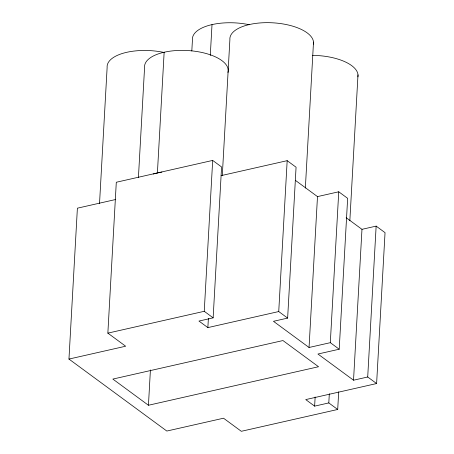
<?xml version="1.0" encoding="UTF-8"?>
<svg xmlns="http://www.w3.org/2000/svg" width="454" height="454" viewBox="0 0 454 454"><rect width="100%" height="100%" fill="white"/><g stroke="black" fill="none" stroke-linecap="round" stroke-linejoin="round"><path stroke-width="0.68" d="M338.69 391.847L337.702 409.474L241.318 431.3L223.521 418.213L166.828 431.05L68.957 359.063L77.39 208.182L115.418 199.567M99.528 203.528L107.133 67.453A41.893 18.103 3.2 0 1 163.86 52.426M68.957 359.063L125.656 346.22L107.859 333.134L116.298 182.253L212.682 160.421L221.58 166.964L213.142 317.851L198.971 321.057L207.864 327.606L278.739 311.552L287.637 318.101L296.07 167.214L287.172 160.671L221.121 175.63M138.425 177.486L144.582 67.368A41.893 18.103 3.2 0 1 184.846 50.417A41.893 18.103 3.2 0 1 228.203 69.825M157.402 172.94L164.149 52.233M148.441 405.257L112.853 379.079L282.95 340.557L318.538 366.736L148.441 405.257L150.416 369.965M191.815 50.962L192.445 39.736A41.893 18.103 3.2 0 1 249.172 24.709M210.281 55.484L212.012 24.607M213.142 317.851L204.249 311.302L212.682 160.421M207.864 327.606L208.38 318.436M222.284 175.709L229.889 39.651A41.893 18.103 3.2 0 1 272.502 22.796A41.893 18.103 3.2 0 1 313.419 44.14M278.739 311.552L287.172 160.671M305.349 188.058L313.51 42.114M317.488 196.605L338.746 191.787L347.645 198.336L339.212 349.217L330.313 342.674L309.049 347.486L317.488 196.605L295.458 180.397M337.702 409.474L328.81 402.925L314.633 406.137L315.144 396.972M330.313 342.674L338.746 191.787M328.81 402.925L329.32 393.76M349.835 220.78L357.996 74.836M361.974 229.327L376.145 226.115L385.043 232.658L376.61 383.545L367.712 376.996L353.535 380.208L361.974 229.327L346.152 217.693M367.712 376.996L376.145 226.115M107.859 333.134L204.249 311.302M287.637 318.101L273.461 321.307L309.049 347.486M339.212 349.217L317.948 354.029L353.535 380.208M376.61 383.545L305.735 399.594L314.633 406.137M153.293 174.03A41.893 18.103 3.2 0 1 161.885 172.083M228.231 70.501A41.893 18.103 3.2 0 1 227.965 72.526M312.602 55.382A41.893 18.103 3.2 0 1 357.905 76.862"/></g></svg>
